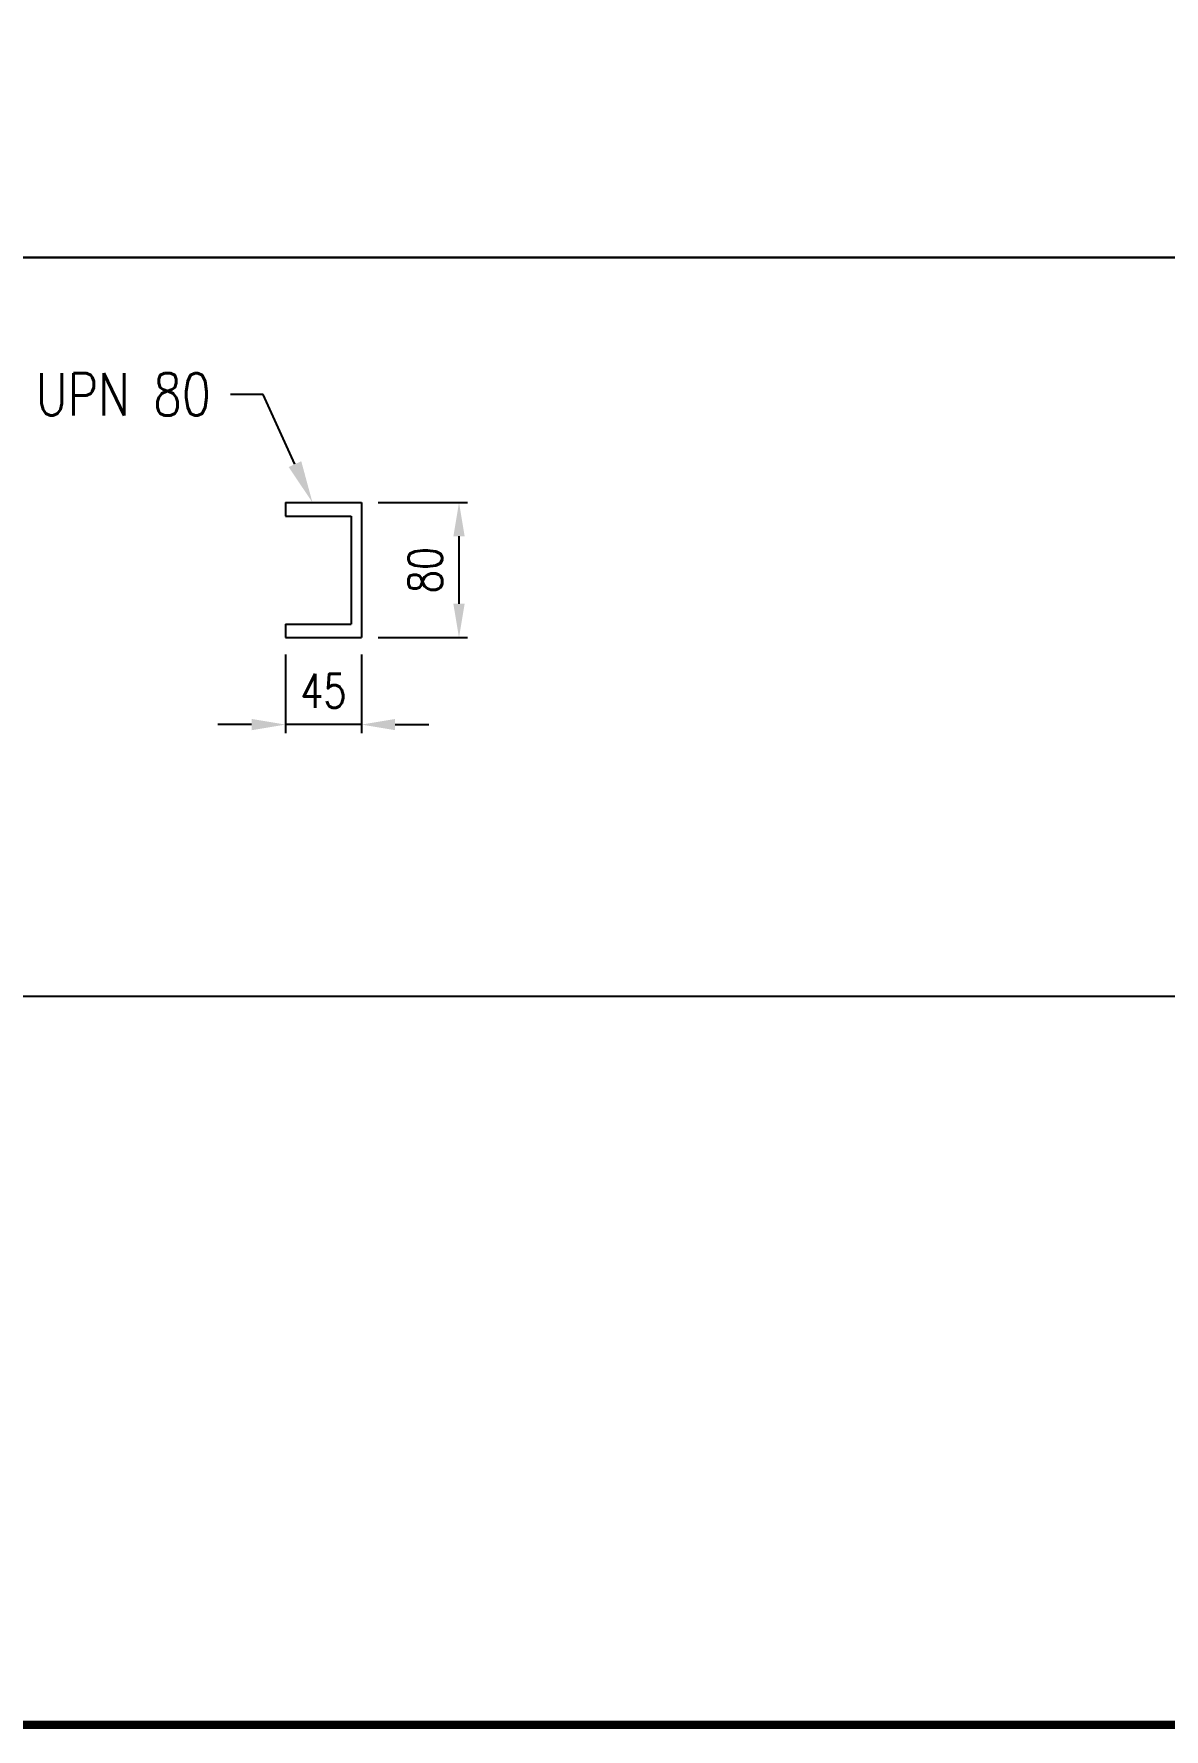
# Model space of a CAD drawing. Header units: millimetres. Extents: x 0 to 16187, y -20471 to 6290.
# Drawn here: x 871.8 to 1005.7, y 14.5 to 215.4 of the extents above; entities that cross this region are included whole.
import ezdxf
from ezdxf import colors
from ezdxf.entities.mleader import LeaderData, LeaderLine
from ezdxf.enums import TextEntityAlignment as Align
from ezdxf.math import Vec2, Vec3

# ---------------------------------------------------------------- set-up
doc = ezdxf.new("R2010")
doc.units = ezdxf.units.MM
doc.header["$PDSIZE"] = -1
doc.layers.add('BORDER1', color=3, linetype='Continuous')
doc.layers.add('BORDER2', color=7, linetype='Continuous')
doc.styles.add('ROMANC', font='ROMANC', dxfattribs={"height": 5})
doc.styles.add('ROMANS', font='ROMANS.shx', dxfattribs={"width": 0.8})
doc.styles.add('ROMANT', font='ROMANT', dxfattribs={"height": 4})
doc.dimstyles.new('ISO-25', dxfattribs={"dimtxt": 2.5, "dimasz": 2.5, "dimexe": 1.25, "dimexo": 0.625, "dimtad": 1, "dimtxsty": 'Standard', "dimcen": 2.5, "dimadec": 0, "dimazin": 0, "dimtfac": 1, "dimtmove": 0, "dimatfit": 3, "dimfxl": 1, "dimarcsym": 0})

# ---------------------------------------------------------------- blocks, each defined once
blk = doc.blocks.new('*U609')
at = {"layer": 'BORDER1', "color": 154, "true_color": 0x1859a9, "const_width": 1}
blk.add_lwpolyline([(1.8094395070475, 811), (1144, 811), (1144, 0), (0, 0), (0, 811)], close=True, dxfattribs=at)
at = {"layer": 'BORDER2', "flags": 8}
for tag, height, style, p in [('REV-A', 3.24, 'ROMANS', (986.9282778829383, 140.2530397182669)), ('RE-A', 8.064, 'ROMANT', (1084.634961895852, 7.17204102400288))]:
    blk.add_attdef(tag, text='', height=height, dxfattribs=dict(at, style=style)).set_placement(p, align=Align.CENTER)
at = {"layer": 'BORDER2', "style": 'ROMANS', "width": 3.830216453570641}
blk.add_attdef('DATE-A', text='', height=3.24, dxfattribs=at).set_placement((995.5063797379989, 140.2530397182669), (1008.507228728976, 140.2530397182669), align=Align.FIT)
at = {"layer": 'BORDER2'}
for tag, height, style, p in [('DRN-A', 3.24, 'ROMANS', (1018.380015771281, 140.2530397182669)), ('CHD-A', 3.24, 'ROMANS', (1032.348360605113, 140.2530397182669)), ('APD-A', 3.24, 'ROMANS', (1046.640709253839, 140.2530397182669)), ('CONS_CONT_VEND', 4.2, 'ROMANC', (1061.390575966738, 72.83468077449595))]:
    blk.add_attdef(tag, text='', height=height, dxfattribs=dict(at, style=style)).set_placement(p, align=Align.CENTER)
at = {"layer": 'BORDER2', "style": 'ROMANS', "width": 0.8}
for tag, p, height in [('1:X', (997.2302812124753, 122.552011911554), 3.5), ('LOC', (1042.735042679951, 122.552011911554), 3.5), ('PROJ_NO', (1118.63757586463, 122.552011911554), 3.5), ('CONS_DRG_NO', (1011, 63), 3)]:
    blk.add_attdef(tag, p, '', height=height, dxfattribs=at)
at = {"layer": 'BORDER2', "lineweight": 30, "width": 0.8, "flags": 104}
blk.add_attdef('COMMENTS-A', text='', height=2.2, dxfattribs=at).set_placement((1055.209968003616, 142.0744315684458), align=Align.MIDDLE_LEFT)
at = {"layer": 'BORDER2', "style": 'ROMANS', "width": 0.8}
for tag, p in [('PROJECT_TITLE_1', (1061.068210890846, 55.3534808592422)), ('PROJECT_TITLE_2', (1061.068210890846, 49.30052221051124))]:
    blk.add_attdef(tag, text='', height=3.5, dxfattribs=at).set_placement(p, align=Align.MIDDLE)
at = {"layer": 'BORDER2', "style": 'ROMANT', "width": 0.8}
for tag, p in [('DRG_TITLE_1', (1061.068210890846, 36.31229857438004)), ('DRG_TITLE_2', (1061.068210890846, 28.31229857438004)), ('DRG_TITLE_3', (1061.068210890846, 20.31229857438004))]:
    blk.add_attdef(tag, text='', height=5, dxfattribs=at).set_placement(p, align=Align.CENTER)
at = {"layer": 'BORDER2', "style": 'ROMANT'}
for tag, p in [('AR', (995.0014710450068, 7.172041024002866)), ('PA', (1011.738213301433, 7.172041024002866)), ('DC', (1028.447415784789, 7.172041024002837)), ('TS', (1120.839107118789, 7.172041024002908))]:
    blk.add_attdef(tag, p, '', height=8.064, dxfattribs=at)
for tag, p in [('SRNO', (1074.69799186896, 7.172041024002823)), ('SH', (1115.802783516436, 7.176501619330963))]:
    blk.add_attdef(tag, text='', height=8.064, dxfattribs=at).set_placement(p, align=Align.RIGHT)
at = {"layer": 'BORDER2', "style": 'ROMANS', "flags": 2}
blk.add_attdef('TB_VERSION', text='', height=2, dxfattribs=at).set_placement((1, -1), align=Align.TOP_LEFT)
blk = doc.blocks.new('*D5362')
at = {"color": 0, "lineweight": -2}
for p, q in [((901.6385147638357, 141.8447577318111), (901.6385147638357, 132.5346684111864)), ((910.6385147638357, 141.8447577318111), (910.6385147638357, 132.5346684111864)), ((897.6385147638357, 133.5346684111864), (893.6385147638357, 133.5346684111864)), ((910.6385147638357, 133.5346684111864), (901.6385147638357, 133.5346684111864)), ((914.6385147638357, 133.5346684111864), (918.6385147638357, 133.5346684111864))]:
    blk.add_line(p, q, dxfattribs=at)
at = {"color": 0}
for points in [[(897.6385147638357, 132.8680017445198), (897.6385147638357, 134.2013350778531), (901.6385147638357, 133.5346684111864)], [(914.6385147638357, 134.2013350778531), (914.6385147638357, 132.8680017445198), (910.6385147638357, 133.5346684111864)]]:
    blk.add_solid(points, dxfattribs=at)
at = {"layer": 'Defpoints', "color": 0}
for p in [(901.6385147638357, 143.8447577318111), (910.6385147638357, 143.8447577318111), (901.6385147638357, 133.5346684111864)]:
    blk.add_point(p, dxfattribs=at)
at = {"color": 0, "insert": (906.1385147638357, 137.5346684111864), "char_height": 4, "attachment_point": 5, "style": 'ROMANS'}
blk.add_mtext('45', dxfattribs=at)
blk = doc.blocks.new('*D5363')
at = {"color": 0, "lineweight": -2}
for p, q in [((912.6385147638357, 159.8447577318111), (923.2066870424337, 159.8447577318111)), ((922.2066870424337, 147.8447577318148), (922.2066870424337, 155.8447577318111)), ((912.6385147638357, 143.8447577318148), (923.2066870424337, 143.8447577318148))]:
    blk.add_line(p, q, dxfattribs=at)
at = {"color": 0}
for points in [[(922.8733537091003, 155.8447577318111), (921.5400203757671, 155.8447577318111), (922.2066870424337, 159.8447577318111)], [(921.5400203757671, 147.8447577318148), (922.8733537091003, 147.8447577318148), (922.2066870424337, 143.8447577318148)]]:
    blk.add_solid(points, dxfattribs=at)
at = {"layer": 'Defpoints', "color": 0}
for p in [(910.6385147638357, 159.8447577318111), (922.2066870424337, 159.8447577318111), (910.6385147638357, 143.8447577318148)]:
    blk.add_point(p, dxfattribs=at)
at = {"color": 0, "insert": (918.2066870424337, 151.8447577318129), "char_height": 4, "attachment_point": 5, "rotation": 90, "style": 'ROMANS'}
blk.add_mtext('80', dxfattribs=at)

msp = doc.modelspace()

# ---------------------------------------------------------------- linework, layer by layer
for p, q in [((901.6385147638362, 159.8447577318148), (910.6385147638366, 159.8447577318148)), ((901.6385147638357, 159.8447577318111), (901.6385147638357, 158.2447577318126)), ((910.6385147638357, 159.8447577318111), (910.6385147638357, 143.8447577318111)), ((901.6385147638362, 158.2447577318126), (909.4385147638359, 158.2447577318126)), ((909.4385147638363, 158.2447577318126), (909.4385147638363, 145.4447577318133)), ((901.6385147638362, 145.4447577318097), (909.4385147638363, 145.4447577318097)), ((901.6385147638357, 145.4447577318133), (901.6385147638357, 143.8447577318111)), ((901.6385147638362, 143.8447577318148), (910.6385147638357, 143.8447577318148))]:
    msp.add_line(p, q)
for points in [[(798.8919184664173, 276.4035850155233), (1009.00000008, 276.4035850155233), (1009.00000008, 188.8654013937339), (798.8919184664173, 188.8654013937339)], [(798.8919184664173, 188.8654013937339), (1009.00000008, 188.8654013937339), (1009.00000008, 101.3272177719446), (798.8919184664173, 101.3272177719446)]]:
    msp.add_lwpolyline(points, close=True)

# ---------------------------------------------------------------- block references
at = {"layer": 'BORDER1'}
msp.add_blockref('*U609', (30.00000000000045, 14.99999999999999), dxfattribs=at)

# ---------------------------------------------------------------- dimensions: what is measured, and where the dimension line sits
at = {"color": 1}
dim = msp.add_linear_dim(base=(922.2066870424337, 159.8447577318111), p1=(910.6385147638357, 143.8447577318148), p2=(910.6385147638357, 159.8447577318111), angle=90, dimstyle='ISO-25', override={"dimtxt": 4, "dimasz": 4, "dimexe": 1, "dimexo": 2, "dimgap": 2, "dimlfac": 5, "dimtxsty": 'ROMANS', "dimtix": 1}, dxfattribs=at)
dim.commit()
dim.dimension.update_dxf_attribs({"geometry": '*D5363', "text_midpoint": (918.2066870424337, 151.8447577318129)})
dim = msp.add_linear_dim(base=(901.6385147638357, 133.5346684111864), p1=(910.6385147638357, 143.8447577318111), p2=(901.6385147638357, 143.8447577318111), dimstyle='ISO-25', override={"dimtxt": 4, "dimasz": 4, "dimexe": 1, "dimexo": 2, "dimgap": 2, "dimlfac": 5, "dimtxsty": 'ROMANS', "dimtix": 1}, dxfattribs=at)
dim.commit()
dim.dimension.update_dxf_attribs({"geometry": '*D5362', "text_midpoint": (906.1385147638357, 133.5346684111864), "dimtype": 160})

# ---------------------------------------------------------------- leaders
ml = msp.add_multileader_mtext('Standard', dxfattribs=at)
ml.set_content('UPN 80', color=1, style='ROMANS')
ml.set_leader_properties()
ml.build(insert=Vec2(0, 0))
ml.multileader.update_dxf_attribs({"dogleg_length": 3.843575321364915, "arrow_head_size": 5})
ctx = ml.context
ctx.base_point, ctx.char_height, ctx.arrow_head_size, ctx.landing_gap_size, ctx.plane_origin = Vec3(993.3135198199934, 172.6623124981925), 5, 5, 0.4, Vec3(52253.0009084494, -27310.39700907066)
notes = []
notes.append((ctx, [(0, (1, 1, 0), (898.9908046175808, 172.6623124981925), (-1, 0), 3.843575321364915, [(0, [(904.847186785526, 159.8447577318111)], 0, [])])]))
ctx.mtext.insert, ctx.mtext.width = Vec3(872.0672292962158, 175.1623124981925), 144.3262905237789
for ctx, leaders in notes:
    for number, flags, end, landing, length, lines in leaders:
        leader = LeaderData()
        leader.index, (leader.has_last_leader_line, leader.has_dogleg_vector, leader.attachment_direction) = number, flags
        leader.last_leader_point, leader.dogleg_vector, leader.dogleg_length = Vec3(end), Vec3(landing), length
        for number, points, colour, breaks in lines:
            line = LeaderLine()
            line.index, line.vertices, line.color, line.breaks = number, Vec3.list(points), colors.encode_raw_color(colour), breaks
            leader.lines.append(line)
        ctx.leaders.append(leader)

doc.saveas('drawing.dxf')
